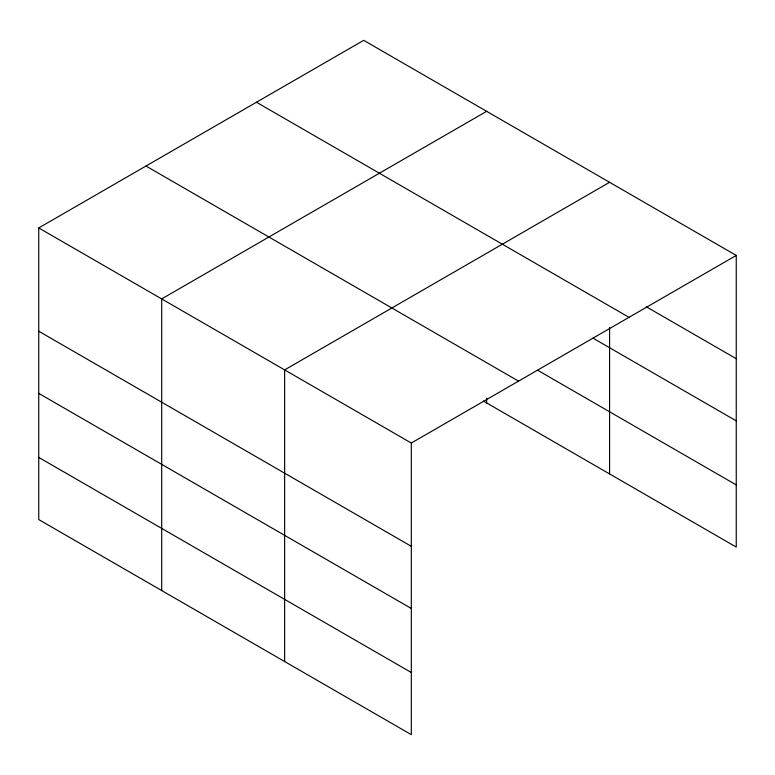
<?xml version="1.0" encoding="UTF-8"?>
<svg xmlns="http://www.w3.org/2000/svg" width="775" height="775" viewBox="0 0 775 775"><rect width="100%" height="100%" fill="white"/><g stroke="black" fill="none" stroke-linecap="round" stroke-linejoin="round"><path stroke-width="1.16" d="M411.312 608.472L411.312 443.038L38.75 227.937L38.75 519.57L411.312 734.661L411.312 608.472L38.75 393.38M609.576 327.418L609.576 473.932M483.513 401.14L736.25 547.063L736.25 255.43L363.688 40.339L38.75 227.937M486.632 111.319L161.694 298.918L161.694 590.55M609.576 182.299L284.638 369.898L284.638 661.53M411.312 443.038L736.25 255.43M646.224 306.735L736.25 358.709M256.457 102.242L629.019 317.343M592.914 338.113L736.25 420.864M537.685 370.266L736.25 484.908M145.981 166.034L518.543 381.126M38.75 331.225L411.312 546.317M38.75 457.415L411.312 672.506M486.632 398.166L486.632 402.952"/></g></svg>
